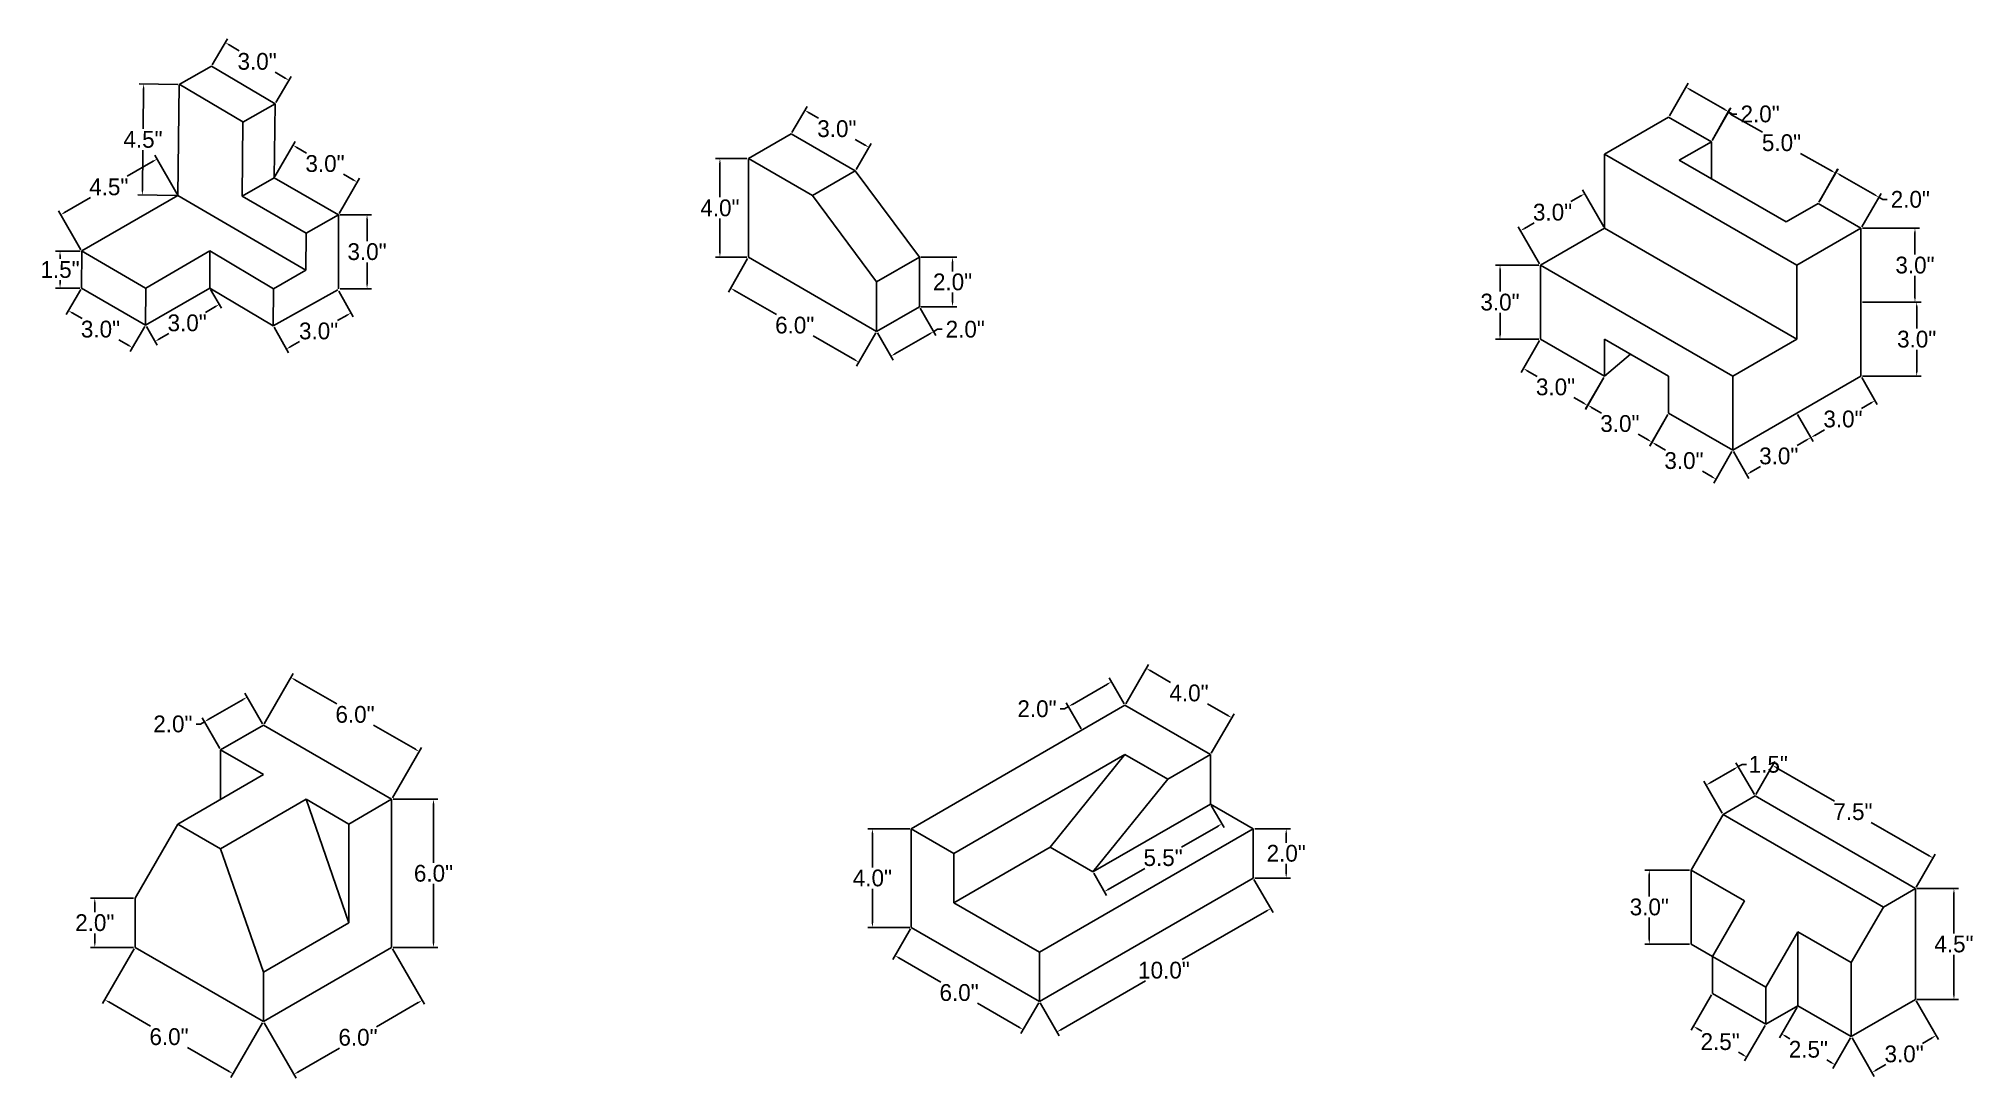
# Model space of a CAD drawing. Header units: inches. Extents: x 54.2 to 132.6, y -10.5 to 31.6.
import ezdxf

# ---------------------------------------------------------------- set-up
doc = ezdxf.new("R2010")
doc.units = ezdxf.units.IN
doc.header["$MEASUREMENT"] = 0
doc.dimstyles.get("Standard").update_dxf_attribs({"dimtxt": 0.68, "dimasz": 0.18, "dimexe": 0.18, "dimexo": 0.0625, "dimgap": 0.09, "dimtad": 0, "dimtih": 1, "dimtoh": 1, "dimdec": 1, "dimzin": 0, "dimdsep": 46, "dimlunit": 3, "dimtxsty": 'Standard', "dimcen": 0.09, "dimadec": 0, "dimazin": 0, "dimtfac": 1, "dimtdec": 1, "dimtofl": 0, "dimtmove": 0, "dimatfit": 3, "dimfxl": 1, "dimtolj": 1, "dimtzin": 0, "dimarcsym": 0})

# ---------------------------------------------------------------- blocks, each defined once
blk = doc.blocks.new('*D8')
at = {"color": 0, "lineweight": -2}
for p, q in [((55.877, 21.416), (55.287, 20.396)), ((55.533, 20.462), (55.932, 20.232)), ((58.475, 19.916), (57.886, 18.896)), ((57.82, 19.142), (57.421, 19.372))]:
    blk.add_line(p, q, dxfattribs=at)
at = {"color": 0}
for points in [[(55.548, 20.488), (55.518, 20.436), (55.377, 20.552)], [(57.835, 19.168), (57.805, 19.116), (57.976, 19.052)]]:
    blk.add_solid(points, dxfattribs=at)
at = {"layer": 'Defpoints', "color": 0}
for p in [(55.908, 21.47), (58.506, 19.97), (57.976, 19.052)]:
    blk.add_point(p, dxfattribs=at)
at = {"color": 0, "insert": (56.677, 19.802), "char_height": 0.68, "attachment_point": 5}
blk.add_mtext('\\A1;3.0"', dxfattribs=at)
blk = doc.blocks.new('*D9')
at = {"color": 0, "lineweight": -2}
for p, q in [((61.135, 21.416), (61.578, 20.649)), ((61.332, 20.715), (60.934, 20.485)), ((58.537, 19.916), (58.98, 19.149)), ((59.046, 19.395), (59.444, 19.625))]:
    blk.add_line(p, q, dxfattribs=at)
at = {"color": 0}
for points in [[(61.317, 20.741), (61.347, 20.689), (61.488, 20.805)], [(59.031, 19.421), (59.061, 19.369), (58.89, 19.305)]]:
    blk.add_solid(points, dxfattribs=at)
at = {"layer": 'Defpoints', "color": 0}
for p in [(61.104, 21.47), (61.488, 20.805), (58.506, 19.97)]:
    blk.add_point(p, dxfattribs=at)
at = {"color": 0, "insert": (60.189, 20.055), "char_height": 0.68, "attachment_point": 5}
blk.add_mtext('\\A1;3.0"', dxfattribs=at)
blk = doc.blocks.new('*D10')
at = {"color": 0, "lineweight": -2}
for p, q in [((66.33, 21.344), (66.912, 20.302)), ((63.711, 19.88), (64.294, 18.838)), ((66.668, 20.371), (66.285, 20.157)), ((64.363, 19.083), (64.746, 19.297))]:
    blk.add_line(p, q, dxfattribs=at)
at = {"color": 0}
for points in [[(66.653, 20.397), (66.682, 20.345), (66.825, 20.459)], [(64.348, 19.109), (64.378, 19.057), (64.206, 18.995)]]:
    blk.add_solid(points, dxfattribs=at)
at = {"layer": 'Defpoints', "color": 0}
for p in [(66.3, 21.398), (66.825, 20.459), (63.681, 19.935)]:
    blk.add_point(p, dxfattribs=at)
at = {"color": 0, "insert": (65.515, 19.727), "char_height": 0.68, "attachment_point": 5}
blk.add_mtext('\\A1;3.0"', dxfattribs=at)
blk = doc.blocks.new('*D11')
at = {"color": 0, "lineweight": -2}
for p, q in [((66.38, 24.44), (67.659, 24.44)), ((67.479, 24.26), (67.479, 23.37)), ((67.479, 21.62), (67.479, 22.51)), ((66.386, 21.44), (67.659, 21.44))]:
    blk.add_line(p, q, dxfattribs=at)
at = {"color": 0}
for points in [[(67.449, 24.26), (67.509, 24.26), (67.479, 24.44)], [(67.449, 21.62), (67.509, 21.62), (67.479, 21.44)]]:
    blk.add_solid(points, dxfattribs=at)
at = {"layer": 'Defpoints', "color": 0}
for p in [(66.317, 24.44), (66.324, 21.44), (67.479, 21.44)]:
    blk.add_point(p, dxfattribs=at)
at = {"color": 0, "insert": (67.479, 22.94), "char_height": 0.68, "attachment_point": 5}
blk.add_mtext('\\A1;3.0"', dxfattribs=at)
blk = doc.blocks.new('*D12')
at = {"color": 0, "lineweight": -2}
for p, q in [((63.747, 25.988), (64.565, 27.412)), ((64.631, 27.167), (65.027, 26.939)), ((66.348, 24.494), (67.166, 25.918)), ((66.92, 25.852), (66.525, 26.079))]:
    blk.add_line(p, q, dxfattribs=at)
at = {"color": 0}
for points in [[(64.646, 27.193), (64.616, 27.141), (64.475, 27.256)], [(66.935, 25.878), (66.906, 25.826), (67.077, 25.762)]]:
    blk.add_solid(points, dxfattribs=at)
at = {"layer": 'Defpoints', "color": 0}
for p in [(63.716, 25.934), (67.077, 25.762), (66.317, 24.44)]:
    blk.add_point(p, dxfattribs=at)
at = {"color": 0, "insert": (65.776, 26.509), "char_height": 0.68, "attachment_point": 5}
blk.add_mtext('\\A1;3.0"', dxfattribs=at)
blk = doc.blocks.new('*D13')
at = {"color": 0, "lineweight": -2}
for p, q in [((59.784, 25.275), (58.873, 26.849)), ((58.807, 26.603), (57.757, 25.995)), ((55.222, 24.527), (56.271, 25.135)), ((55.887, 23.019), (54.976, 24.593))]:
    blk.add_line(p, q, dxfattribs=at)
at = {"color": 0}
for points in [[(58.792, 26.629), (58.822, 26.577), (58.963, 26.693)], [(55.206, 24.553), (55.237, 24.501), (55.066, 24.437)]]:
    blk.add_solid(points, dxfattribs=at)
at = {"layer": 'Defpoints', "color": 0}
for p in [(59.815, 25.22), (55.066, 24.437), (55.918, 22.964)]:
    blk.add_point(p, dxfattribs=at)
at = {"color": 0, "insert": (57.014, 25.565), "char_height": 0.68, "attachment_point": 5}
blk.add_mtext('\\A1;4.5"', dxfattribs=at)
blk = doc.blocks.new('*D14')
at = {"color": 0, "lineweight": -2}
for p, q in [((55.856, 22.964), (54.859, 22.964)), ((55.039, 22.784), (55.039, 22.647)), ((55.845, 21.47), (54.859, 21.47)), ((55.039, 21.65), (55.039, 21.787))]:
    blk.add_line(p, q, dxfattribs=at)
at = {"color": 0}
for points in [[(55.009, 22.784), (55.069, 22.784), (55.039, 22.964)], [(55.009, 21.65), (55.069, 21.65), (55.039, 21.47)]]:
    blk.add_solid(points, dxfattribs=at)
at = {"layer": 'Defpoints', "color": 0}
for p in [(55.918, 22.964), (55.039, 21.47), (55.908, 21.47)]:
    blk.add_point(p, dxfattribs=at)
at = {"color": 0, "insert": (55.039, 22.217), "char_height": 0.68, "attachment_point": 5}
blk.add_mtext('\\A1;1.5"', dxfattribs=at)
blk = doc.blocks.new('*D15')
at = {"color": 0, "lineweight": -2}
for p, q in [((59.805, 29.721), (58.246, 29.739)), ((58.424, 29.557), (58.405, 27.917)), ((58.376, 25.417), (58.395, 27.057)), ((59.753, 25.221), (58.194, 25.239))]:
    blk.add_line(p, q, dxfattribs=at)
at = {"color": 0}
for points in [[(58.394, 29.557), (58.454, 29.557), (58.426, 29.737)], [(58.346, 25.418), (58.406, 25.417), (58.374, 25.237)]]:
    blk.add_solid(points, dxfattribs=at)
at = {"layer": 'Defpoints', "color": 0}
for p in [(58.426, 29.737), (59.868, 29.72), (59.815, 25.22)]:
    blk.add_point(p, dxfattribs=at)
at = {"color": 0, "insert": (58.4, 27.487), "char_height": 0.68, "attachment_point": 5}
blk.add_mtext('\\A1;4.5"', dxfattribs=at)
blk = doc.blocks.new('*D16')
at = {"color": 0, "lineweight": -2}
for p, q in [((61.202, 30.518), (61.825, 31.569)), ((61.888, 31.322), (62.299, 31.079)), ((64.159, 29.976), (63.749, 30.219)), ((63.782, 28.988), (64.406, 30.039))]:
    blk.add_line(p, q, dxfattribs=at)
at = {"color": 0}
for points in [[(61.904, 31.348), (61.873, 31.297), (61.734, 31.414)], [(64.175, 30.002), (64.144, 29.95), (64.314, 29.884)]]:
    blk.add_solid(points, dxfattribs=at)
at = {"layer": 'Defpoints', "color": 0}
for p in [(61.17, 30.464), (64.314, 29.884), (63.751, 28.934)]:
    blk.add_point(p, dxfattribs=at)
at = {"color": 0, "insert": (63.024, 30.649), "char_height": 0.68, "attachment_point": 5}
blk.add_mtext('\\A1;3.0"', dxfattribs=at)
blk = doc.blocks.new('*D19')
at = {"color": 0, "lineweight": -2}
for p, q in [((84.694, 27.769), (85.305, 28.826)), ((85.371, 28.581), (85.77, 28.351)), ((87.657, 27.261), (87.259, 27.491)), ((87.293, 26.269), (87.903, 27.326))]:
    blk.add_line(p, q, dxfattribs=at)
at = {"color": 0}
for points in [[(85.386, 28.607), (85.356, 28.555), (85.215, 28.671)], [(87.672, 27.287), (87.642, 27.235), (87.813, 27.171)]]:
    blk.add_solid(points, dxfattribs=at)
at = {"layer": 'Defpoints', "color": 0}
for p in [(84.663, 27.714), (87.813, 27.171), (87.261, 26.214)]:
    blk.add_point(p, dxfattribs=at)
at = {"color": 0, "insert": (86.514, 27.921), "char_height": 0.68, "attachment_point": 5}
blk.add_mtext('\\A1;3.0"', dxfattribs=at)
blk = doc.blocks.new('*D20')
at = {"color": 0, "lineweight": -2}
for p, q in [((82.869, 26.714), (81.596, 26.714)), ((81.776, 26.534), (81.776, 25.144)), ((81.776, 22.894), (81.776, 24.284)), ((82.869, 22.714), (81.596, 22.714))]:
    blk.add_line(p, q, dxfattribs=at)
at = {"color": 0}
for points in [[(81.746, 26.534), (81.806, 26.534), (81.776, 26.714)], [(81.746, 22.894), (81.806, 22.894), (81.776, 22.714)]]:
    blk.add_solid(points, dxfattribs=at)
at = {"layer": 'Defpoints', "color": 0}
for p in [(82.931, 26.714), (81.776, 22.714), (82.931, 22.714)]:
    blk.add_point(p, dxfattribs=at)
at = {"color": 0, "insert": (81.776, 24.714), "char_height": 0.68, "attachment_point": 5}
blk.add_mtext('\\A1;4.0"', dxfattribs=at)
blk = doc.blocks.new('*D21')
at = {"color": 0, "lineweight": -2}
for p, q in [((82.9, 22.66), (82.119, 21.308)), ((82.365, 21.374), (84.062, 20.394)), ((88.096, 19.66), (87.315, 18.308)), ((87.249, 18.554), (85.552, 19.534))]:
    blk.add_line(p, q, dxfattribs=at)
at = {"color": 0}
for points in [[(82.38, 21.4), (82.35, 21.348), (82.209, 21.464)], [(87.264, 18.58), (87.234, 18.528), (87.405, 18.464)]]:
    blk.add_solid(points, dxfattribs=at)
at = {"layer": 'Defpoints', "color": 0}
for p in [(82.931, 22.714), (88.127, 19.714), (87.405, 18.464)]:
    blk.add_point(p, dxfattribs=at)
at = {"color": 0, "insert": (84.807, 19.964), "char_height": 0.68, "attachment_point": 5}
blk.add_mtext('\\A1;6.0"', dxfattribs=at)
blk = doc.blocks.new('*D22')
at = {"color": 0, "lineweight": -2}
for p, q in [((89.891, 20.66), (90.53, 19.553)), ((88.159, 19.66), (88.798, 18.553)), ((88.864, 18.799), (90.284, 19.619)), ((90.44, 19.709), (90.596, 19.799)), ((90.596, 19.799), (90.776, 19.799))]:
    blk.add_line(p, q, dxfattribs=at)
at = {"color": 0}
for points in [[(90.269, 19.645), (90.299, 19.593), (90.44, 19.709)], [(88.849, 18.825), (88.879, 18.773), (88.708, 18.709)]]:
    blk.add_solid(points, dxfattribs=at)
at = {"layer": 'Defpoints', "color": 0}
for p in [(89.859, 20.714), (88.127, 19.714), (90.44, 19.709)]:
    blk.add_point(p, dxfattribs=at)
at = {"color": 0, "insert": (91.716, 19.799), "char_height": 0.68, "attachment_point": 5}
blk.add_mtext('\\A1;2.0"', dxfattribs=at)
blk = doc.blocks.new('*D23')
at = {"color": 0, "lineweight": -2}
for p, q in [((89.922, 22.714), (91.382, 22.714)), ((91.202, 22.534), (91.202, 22.144)), ((91.202, 20.894), (91.202, 21.284)), ((89.922, 20.714), (91.382, 20.714))]:
    blk.add_line(p, q, dxfattribs=at)
at = {"color": 0}
for points in [[(91.172, 22.534), (91.232, 22.534), (91.202, 22.714)], [(91.172, 20.894), (91.232, 20.894), (91.202, 20.714)]]:
    blk.add_solid(points, dxfattribs=at)
at = {"layer": 'Defpoints', "color": 0}
for p in [(89.859, 22.714), (89.859, 20.714), (91.202, 20.714)]:
    blk.add_point(p, dxfattribs=at)
at = {"color": 0, "insert": (91.202, 21.714), "char_height": 0.68, "attachment_point": 5}
blk.add_mtext('\\A1;2.0"', dxfattribs=at)
blk = doc.blocks.new('*D25')
at = {"color": 0, "lineweight": -2}
for p, q in [((58.048, -5.298), (56.766, -7.519)), ((57.012, -7.454), (58.709, -8.434)), ((63.245, -8.298), (61.962, -10.519)), ((61.896, -10.274), (60.199, -9.294))]:
    blk.add_line(p, q, dxfattribs=at)
at = {"color": 0}
for points in [[(57.027, -7.428), (56.997, -7.479), (56.856, -7.364)], [(61.911, -10.248), (61.881, -10.299), (62.052, -10.364)]]:
    blk.add_solid(points, dxfattribs=at)
at = {"layer": 'Defpoints', "color": 0}
for p in [(58.08, -5.244), (63.276, -8.244), (62.052, -10.364)]:
    blk.add_point(p, dxfattribs=at)
at = {"color": 0, "insert": (59.454, -8.864), "char_height": 0.68, "attachment_point": 5}
blk.add_mtext('\\A1;6.0"', dxfattribs=at)
blk = doc.blocks.new('*D26')
at = {"color": 0, "lineweight": -2}
for p, q in [((68.503, -5.298), (69.8, -7.545)), ((69.554, -7.479), (67.857, -8.459)), ((63.307, -8.298), (64.604, -10.545)), ((64.67, -10.299), (66.367, -9.319))]:
    blk.add_line(p, q, dxfattribs=at)
at = {"color": 0}
for points in [[(69.539, -7.453), (69.569, -7.505), (69.71, -7.389)], [(64.655, -10.273), (64.685, -10.325), (64.514, -10.389)]]:
    blk.add_solid(points, dxfattribs=at)
at = {"layer": 'Defpoints', "color": 0}
for p in [(68.472, -5.244), (63.276, -8.244), (64.514, -10.389)]:
    blk.add_point(p, dxfattribs=at)
at = {"color": 0, "insert": (67.112, -8.889), "char_height": 0.68, "attachment_point": 5}
blk.add_mtext('\\A1;6.0"', dxfattribs=at)
blk = doc.blocks.new('*D27')
at = {"color": 0, "lineweight": -2}
for p, q in [((58.017, -3.244), (56.267, -3.244)), ((56.447, -3.424), (56.447, -3.814)), ((56.447, -5.064), (56.447, -4.674)), ((58.017, -5.244), (56.267, -5.244))]:
    blk.add_line(p, q, dxfattribs=at)
at = {"color": 0}
for points in [[(56.417, -3.424), (56.477, -3.424), (56.447, -3.244)], [(56.417, -5.064), (56.477, -5.064), (56.447, -5.244)]]:
    blk.add_solid(points, dxfattribs=at)
at = {"layer": 'Defpoints', "color": 0}
for p in [(58.08, -3.244), (56.447, -5.244), (58.08, -5.244)]:
    blk.add_point(p, dxfattribs=at)
at = {"color": 0, "insert": (56.447, -4.244), "char_height": 0.68, "attachment_point": 5}
blk.add_mtext('\\A1;2.0"', dxfattribs=at)
blk = doc.blocks.new('*D28')
at = {"color": 0, "lineweight": -2}
for p, q in [((68.535, 0.756), (70.35, 0.756)), ((70.17, 0.576), (70.17, -1.814)), ((70.17, -5.064), (70.17, -2.674)), ((68.535, -5.244), (70.35, -5.244))]:
    blk.add_line(p, q, dxfattribs=at)
at = {"color": 0}
for points in [[(70.14, 0.576), (70.2, 0.576), (70.17, 0.756)], [(70.14, -5.064), (70.2, -5.064), (70.17, -5.244)]]:
    blk.add_solid(points, dxfattribs=at)
at = {"layer": 'Defpoints', "color": 0}
for p in [(68.472, 0.756), (68.472, -5.244), (70.17, -5.244)]:
    blk.add_point(p, dxfattribs=at)
at = {"color": 0, "insert": (70.17, -2.244), "char_height": 0.68, "attachment_point": 5}
blk.add_mtext('\\A1;6.0"', dxfattribs=at)
blk = doc.blocks.new('*D29')
at = {"color": 0, "lineweight": -2}
for p, q in [((63.307, 3.81), (64.484, 5.849)), ((64.55, 5.603), (66.248, 4.623)), ((69.435, 2.783), (67.737, 3.763)), ((68.503, 0.81), (69.68, 2.849))]:
    blk.add_line(p, q, dxfattribs=at)
at = {"color": 0}
for points in [[(64.565, 5.629), (64.535, 5.577), (64.394, 5.693)], [(69.45, 2.809), (69.42, 2.757), (69.59, 2.693)]]:
    blk.add_solid(points, dxfattribs=at)
at = {"layer": 'Defpoints', "color": 0}
for p in [(63.276, 3.756), (69.59, 2.693), (68.472, 0.756)]:
    blk.add_point(p, dxfattribs=at)
at = {"color": 0, "insert": (66.992, 4.193), "char_height": 0.68, "attachment_point": 5}
blk.add_mtext('\\A1;6.0"', dxfattribs=at)
blk = doc.blocks.new('*D30')
at = {"color": 0, "lineweight": -2}
for p, q in [((62.462, 4.806), (61.042, 3.986)), ((63.245, 3.81), (62.528, 5.052)), ((61.513, 2.81), (60.796, 4.052)), ((60.73, 3.806), (60.55, 3.806)), ((60.886, 3.896), (60.73, 3.806))]:
    blk.add_line(p, q, dxfattribs=at)
at = {"color": 0}
for points in [[(62.447, 4.832), (62.477, 4.78), (62.618, 4.896)], [(61.027, 4.012), (61.057, 3.96), (60.886, 3.896)]]:
    blk.add_solid(points, dxfattribs=at)
at = {"layer": 'Defpoints', "color": 0}
for p in [(60.886, 3.896), (63.276, 3.756), (61.544, 2.756)]:
    blk.add_point(p, dxfattribs=at)
at = {"color": 0, "insert": (59.61, 3.806), "char_height": 0.68, "attachment_point": 5}
blk.add_mtext('\\A1;2.0"', dxfattribs=at)
blk = doc.blocks.new('*D32')
at = {"color": 0, "lineweight": -2}
for p, q in [((89.466, -0.434), (87.775, -0.434)), ((87.955, -0.614), (87.955, -2.004)), ((87.955, -4.254), (87.955, -2.864)), ((89.466, -4.434), (87.775, -4.434))]:
    blk.add_line(p, q, dxfattribs=at)
at = {"color": 0}
for points in [[(87.925, -0.614), (87.985, -0.614), (87.955, -0.434)], [(87.925, -4.254), (87.985, -4.254), (87.955, -4.434)]]:
    blk.add_solid(points, dxfattribs=at)
at = {"layer": 'Defpoints', "color": 0}
for p in [(89.528, -0.434), (87.955, -4.434), (89.528, -4.434)]:
    blk.add_point(p, dxfattribs=at)
at = {"color": 0, "insert": (87.955, -2.434), "char_height": 0.68, "attachment_point": 5}
blk.add_mtext('\\A1;4.0"', dxfattribs=at)
blk = doc.blocks.new('*D33')
at = {"color": 0, "lineweight": -2}
for p, q in [((89.497, -4.488), (88.779, -5.732)), ((89.025, -5.666), (90.722, -6.646)), ((93.909, -8.486), (92.212, -7.506)), ((94.693, -7.488), (93.975, -8.732))]:
    blk.add_line(p, q, dxfattribs=at)
at = {"color": 0}
for points in [[(89.04, -5.64), (89.01, -5.692), (88.869, -5.576)], [(93.924, -8.46), (93.894, -8.512), (94.065, -8.576)]]:
    blk.add_solid(points, dxfattribs=at)
at = {"layer": 'Defpoints', "color": 0}
for p in [(89.528, -4.434), (94.724, -7.434), (94.065, -8.576)]:
    blk.add_point(p, dxfattribs=at)
at = {"color": 0, "insert": (91.467, -7.076), "char_height": 0.68, "attachment_point": 5}
blk.add_mtext('\\A1;6.0"', dxfattribs=at)
blk = doc.blocks.new('*D34')
at = {"color": 0, "lineweight": -2}
for p, q in [((103.416, -2.488), (104.187, -3.824)), ((103.942, -3.758), (100.512, -5.738)), ((95.593, -8.578), (99.023, -6.598)), ((94.756, -7.488), (95.527, -8.824))]:
    blk.add_line(p, q, dxfattribs=at)
at = {"color": 0}
for points in [[(103.927, -3.732), (103.957, -3.784), (104.097, -3.668)], [(95.578, -8.552), (95.608, -8.604), (95.437, -8.668)]]:
    blk.add_solid(points, dxfattribs=at)
at = {"layer": 'Defpoints', "color": 0}
for p in [(103.385, -2.434), (104.097, -3.668), (94.724, -7.434)]:
    blk.add_point(p, dxfattribs=at)
at = {"color": 0, "insert": (99.767, -6.168), "char_height": 0.68, "attachment_point": 5}
blk.add_mtext('\\A1;10.0"', dxfattribs=at)
blk = doc.blocks.new('*D35')
at = {"color": 0, "lineweight": -2}
for p, q in [((103.447, -0.434), (104.901, -0.434)), ((104.721, -0.614), (104.721, -1.004)), ((104.721, -2.254), (104.721, -1.864)), ((103.447, -2.434), (104.901, -2.434))]:
    blk.add_line(p, q, dxfattribs=at)
at = {"color": 0}
for points in [[(104.691, -0.614), (104.751, -0.614), (104.721, -0.434)], [(104.691, -2.254), (104.751, -2.254), (104.721, -2.434)]]:
    blk.add_solid(points, dxfattribs=at)
at = {"layer": 'Defpoints', "color": 0}
for p in [(103.385, -0.434), (103.385, -2.434), (104.721, -2.434)]:
    blk.add_point(p, dxfattribs=at)
at = {"color": 0, "insert": (104.721, -1.434), "char_height": 0.68, "attachment_point": 5}
blk.add_mtext('\\A1;2.0"', dxfattribs=at)
blk = doc.blocks.new('*D37')
at = {"color": 0, "lineweight": -2}
for p, q in [((101.684, 0.512), (102.205, -0.391)), ((101.959, -0.325), (100.478, -1.18)), ((96.921, -2.238), (97.442, -3.141)), ((97.508, -2.895), (98.989, -2.04))]:
    blk.add_line(p, q, dxfattribs=at)
at = {"color": 0}
for points in [[(101.944, -0.299), (101.974, -0.351), (102.115, -0.235)], [(97.493, -2.869), (97.523, -2.921), (97.352, -2.985)]]:
    blk.add_solid(points, dxfattribs=at)
at = {"layer": 'Defpoints', "color": 0}
for p in [(101.653, 0.566), (96.889, -2.184), (97.352, -2.985)]:
    blk.add_point(p, dxfattribs=at)
at = {"color": 0, "insert": (99.733, -1.61), "char_height": 0.68, "attachment_point": 5}
blk.add_mtext('\\A1;5.5"', dxfattribs=at)
blk = doc.blocks.new('*D38')
at = {"color": 0, "lineweight": -2}
for p, q in [((98.157, 4.62), (97.55, 5.673)), ((97.484, 5.427), (96.056, 4.602)), ((95.744, 4.422), (95.564, 4.422)), ((95.9, 4.512), (95.744, 4.422)), ((96.418, 3.616), (95.81, 4.668))]:
    blk.add_line(p, q, dxfattribs=at)
at = {"color": 0}
for points in [[(97.469, 5.453), (97.499, 5.401), (97.64, 5.517)], [(96.041, 4.628), (96.071, 4.576), (95.9, 4.512)]]:
    blk.add_solid(points, dxfattribs=at)
at = {"layer": 'Defpoints', "color": 0}
for p in [(95.9, 4.512), (98.189, 4.566), (96.449, 3.562)]:
    blk.add_point(p, dxfattribs=at)
at = {"color": 0, "insert": (94.624, 4.422), "char_height": 0.68, "attachment_point": 5}
blk.add_mtext('\\A1;2.0"', dxfattribs=at)
blk = doc.blocks.new('*D39')
at = {"color": 0, "lineweight": -2}
for p, q in [((98.22, 4.62), (99.142, 6.217)), ((99.208, 5.971), (100.039, 5.491)), ((102.36, 4.151), (101.529, 4.631)), ((101.684, 2.62), (102.606, 4.217))]:
    blk.add_line(p, q, dxfattribs=at)
at = {"color": 0}
for points in [[(99.223, 5.997), (99.193, 5.945), (99.052, 6.061)], [(102.375, 4.177), (102.345, 4.125), (102.516, 4.061)]]:
    blk.add_solid(points, dxfattribs=at)
at = {"layer": 'Defpoints', "color": 0}
for p in [(98.189, 4.566), (102.516, 4.061), (101.653, 2.566)]:
    blk.add_point(p, dxfattribs=at)
at = {"color": 0, "insert": (100.784, 5.061), "char_height": 0.68, "attachment_point": 5}
blk.add_mtext('\\A1;4.0"', dxfattribs=at)
blk = doc.blocks.new('*D41')
at = {"color": 0, "lineweight": -2}
for p, q in [((125.443, 16.342), (126.068, 15.258)), ((125.823, 15.324), (125.424, 15.094)), ((122.844, 14.842), (123.47, 13.758)), ((123.536, 14.004), (123.935, 14.234))]:
    blk.add_line(p, q, dxfattribs=at)
at = {"color": 0}
for points in [[(125.808, 15.35), (125.838, 15.298), (125.978, 15.414)], [(123.521, 14.03), (123.551, 13.978), (123.38, 13.914)]]:
    blk.add_solid(points, dxfattribs=at)
at = {"layer": 'Defpoints', "color": 0}
for p in [(125.411, 16.396), (125.978, 15.414), (122.813, 14.896)]:
    blk.add_point(p, dxfattribs=at)
at = {"color": 0, "insert": (124.679, 14.664), "char_height": 0.68, "attachment_point": 5}
blk.add_mtext('\\A1;3.0"', dxfattribs=at)
blk = doc.blocks.new('*D42')
at = {"color": 0, "lineweight": -2}
for p, q in [((128.041, 17.842), (128.669, 16.754)), ((128.423, 16.82), (128.025, 16.59)), ((125.443, 16.342), (126.071, 15.254)), ((126.137, 15.5), (126.535, 15.73))]:
    blk.add_line(p, q, dxfattribs=at)
at = {"color": 0}
for points in [[(128.408, 16.846), (128.438, 16.794), (128.579, 16.91)], [(126.122, 15.526), (126.152, 15.474), (125.981, 15.41)]]:
    blk.add_solid(points, dxfattribs=at)
at = {"layer": 'Defpoints', "color": 0}
for p in [(128.009, 17.896), (125.411, 16.396), (125.981, 15.41)]:
    blk.add_point(p, dxfattribs=at)
at = {"color": 0, "insert": (127.28, 16.16), "char_height": 0.68, "attachment_point": 5}
blk.add_mtext('\\A1;3.0"', dxfattribs=at)
blk = doc.blocks.new('*D43')
at = {"color": 0, "lineweight": -2}
for p, q in [((120.246, 28.45), (121.005, 29.764)), ((121.071, 29.518), (122.491, 28.698)), ((121.978, 27.45), (122.737, 28.764)), ((122.647, 28.608), (122.803, 28.518)), ((122.803, 28.518), (122.983, 28.518))]:
    blk.add_line(p, q, dxfattribs=at)
at = {"color": 0}
for points in [[(121.086, 29.544), (121.056, 29.492), (120.915, 29.608)], [(122.506, 28.724), (122.476, 28.672), (122.647, 28.608)]]:
    blk.add_solid(points, dxfattribs=at)
at = {"layer": 'Defpoints', "color": 0}
for p in [(120.215, 28.396), (122.647, 28.608), (121.947, 27.396)]:
    blk.add_point(p, dxfattribs=at)
at = {"color": 0, "insert": (123.923, 28.518), "char_height": 0.68, "attachment_point": 5}
blk.add_mtext('\\A1;2.0"', dxfattribs=at)
blk = doc.blocks.new('*D44')
at = {"color": 0, "lineweight": -2}
for p, q in [((126.309, 24.95), (127.091, 26.305)), ((127.157, 26.059), (128.577, 25.239)), ((128.041, 23.95), (128.823, 25.305)), ((128.733, 25.149), (128.889, 25.059)), ((128.889, 25.059), (129.069, 25.059))]:
    blk.add_line(p, q, dxfattribs=at)
at = {"color": 0}
for points in [[(127.172, 26.085), (127.142, 26.033), (127.001, 26.149)], [(128.592, 25.265), (128.562, 25.213), (128.733, 25.149)]]:
    blk.add_solid(points, dxfattribs=at)
at = {"layer": 'Defpoints', "color": 0}
for p in [(128.733, 25.149), (126.277, 24.896), (128.009, 23.896)]:
    blk.add_point(p, dxfattribs=at)
at = {"color": 0, "insert": (130.009, 25.059), "char_height": 0.68, "attachment_point": 5}
blk.add_mtext('\\A1;2.0"', dxfattribs=at)
blk = doc.blocks.new('*D45')
at = {"color": 0, "lineweight": -2}
for p, q in [((121.978, 27.45), (122.697, 28.733)), ((122.766, 28.488), (124.023, 27.783)), ((126.813, 26.218), (125.556, 26.923)), ((126.339, 25.005), (127.058, 26.287))]:
    blk.add_line(p, q, dxfattribs=at)
at = {"color": 0}
for points in [[(122.78, 28.514), (122.751, 28.461), (122.609, 28.576)], [(126.828, 26.244), (126.798, 26.192), (126.97, 26.13)]]:
    blk.add_solid(points, dxfattribs=at)
at = {"layer": 'Defpoints', "color": 0}
for p in [(121.947, 27.396), (126.97, 26.13), (126.309, 24.95)]:
    blk.add_point(p, dxfattribs=at)
at = {"color": 0, "insert": (124.789, 27.353), "char_height": 0.68, "attachment_point": 5}
blk.add_mtext('\\A1;5.0"', dxfattribs=at)
blk = doc.blocks.new('*D46')
at = {"color": 0, "lineweight": -2}
for p, q in [((128.072, 23.896), (130.378, 23.896)), ((130.198, 23.716), (130.198, 22.826)), ((130.198, 21.076), (130.198, 21.966)), ((128.072, 20.896), (130.378, 20.896))]:
    blk.add_line(p, q, dxfattribs=at)
at = {"color": 0}
for points in [[(130.168, 23.716), (130.228, 23.716), (130.198, 23.896)], [(130.168, 21.076), (130.228, 21.076), (130.198, 20.896)]]:
    blk.add_solid(points, dxfattribs=at)
at = {"layer": 'Defpoints', "color": 0}
for p in [(128.009, 23.896), (128.009, 20.896), (130.198, 20.896)]:
    blk.add_point(p, dxfattribs=at)
at = {"color": 0, "insert": (130.198, 22.396), "char_height": 0.68, "attachment_point": 5}
blk.add_mtext('\\A1;3.0"', dxfattribs=at)
blk = doc.blocks.new('*D47')
at = {"color": 0, "lineweight": -2}
for p, q in [((128.072, 20.896), (130.448, 20.896)), ((130.268, 20.716), (130.268, 19.826)), ((130.268, 18.076), (130.268, 18.966)), ((128.072, 17.896), (130.448, 17.896))]:
    blk.add_line(p, q, dxfattribs=at)
at = {"color": 0}
for points in [[(130.238, 20.716), (130.298, 20.716), (130.268, 20.896)], [(130.238, 18.076), (130.298, 18.076), (130.268, 17.896)]]:
    blk.add_solid(points, dxfattribs=at)
at = {"layer": 'Defpoints', "color": 0}
for p in [(128.009, 20.896), (128.009, 17.896), (130.268, 17.896)]:
    blk.add_point(p, dxfattribs=at)
at = {"color": 0, "insert": (130.268, 19.396), "char_height": 0.68, "attachment_point": 5}
blk.add_mtext('\\A1;3.0"', dxfattribs=at)
blk = doc.blocks.new('*D48')
at = {"color": 0, "lineweight": -2}
for p, q in [((116.656, 25.2), (116.258, 24.97)), ((117.586, 23.95), (116.722, 25.446)), ((114.988, 22.45), (114.124, 23.946)), ((114.37, 23.88), (114.768, 24.11))]:
    blk.add_line(p, q, dxfattribs=at)
at = {"color": 0}
for points in [[(116.641, 25.226), (116.671, 25.174), (116.812, 25.29)], [(114.355, 23.906), (114.385, 23.854), (114.214, 23.79)]]:
    blk.add_solid(points, dxfattribs=at)
at = {"layer": 'Defpoints', "color": 0}
for p in [(114.214, 23.79), (117.617, 23.896), (115.019, 22.396)]:
    blk.add_point(p, dxfattribs=at)
at = {"color": 0, "insert": (115.513, 24.54), "char_height": 0.68, "attachment_point": 5}
blk.add_mtext('\\A1;3.0"', dxfattribs=at)
blk = doc.blocks.new('*D49')
at = {"color": 0, "lineweight": -2}
for p, q in [((114.957, 22.396), (113.204, 22.396)), ((113.384, 22.216), (113.384, 21.326)), ((113.384, 19.576), (113.384, 20.466)), ((114.957, 19.396), (113.204, 19.396))]:
    blk.add_line(p, q, dxfattribs=at)
at = {"color": 0}
for points in [[(113.354, 22.216), (113.414, 22.216), (113.384, 22.396)], [(113.354, 19.576), (113.414, 19.576), (113.384, 19.396)]]:
    blk.add_solid(points, dxfattribs=at)
at = {"layer": 'Defpoints', "color": 0}
for p in [(115.019, 22.396), (113.384, 19.396), (115.019, 19.396)]:
    blk.add_point(p, dxfattribs=at)
at = {"color": 0, "insert": (113.384, 20.896), "char_height": 0.68, "attachment_point": 5}
blk.add_mtext('\\A1;3.0"', dxfattribs=at)
blk = doc.blocks.new('*D50')
at = {"color": 0, "lineweight": -2}
for p, q in [((114.988, 19.342), (114.244, 18.054)), ((114.49, 18.12), (114.888, 17.89)), ((117.586, 17.842), (116.842, 16.554)), ((116.776, 16.8), (116.378, 17.03))]:
    blk.add_line(p, q, dxfattribs=at)
at = {"color": 0}
for points in [[(114.505, 18.146), (114.475, 18.094), (114.334, 18.21)], [(116.791, 16.826), (116.761, 16.774), (116.932, 16.71)]]:
    blk.add_solid(points, dxfattribs=at)
at = {"layer": 'Defpoints', "color": 0}
for p in [(115.019, 19.396), (117.617, 17.896), (116.932, 16.71)]:
    blk.add_point(p, dxfattribs=at)
at = {"color": 0, "insert": (115.633, 17.46), "char_height": 0.68, "attachment_point": 5}
blk.add_mtext('\\A1;3.0"', dxfattribs=at)
blk = doc.blocks.new('*D51')
at = {"color": 0, "lineweight": -2}
for p, q in [((117.586, 17.842), (116.852, 16.57)), ((117.098, 16.636), (117.496, 16.406)), ((120.184, 16.342), (119.45, 15.07)), ((119.384, 15.316), (118.986, 15.546))]:
    blk.add_line(p, q, dxfattribs=at)
at = {"color": 0}
for points in [[(117.113, 16.662), (117.083, 16.61), (116.942, 16.726)], [(119.399, 15.342), (119.369, 15.29), (119.54, 15.226)]]:
    blk.add_solid(points, dxfattribs=at)
at = {"layer": 'Defpoints', "color": 0}
for p in [(117.617, 17.896), (120.215, 16.396), (119.54, 15.226)]:
    blk.add_point(p, dxfattribs=at)
at = {"color": 0, "insert": (118.241, 15.976), "char_height": 0.68, "attachment_point": 5}
blk.add_mtext('\\A1;3.0"', dxfattribs=at)
blk = doc.blocks.new('*D52')
at = {"color": 0, "lineweight": -2}
for p, q in [((120.184, 16.342), (119.449, 15.069)), ((119.695, 15.135), (120.093, 14.905)), ((122.782, 14.842), (122.047, 13.569)), ((121.981, 13.815), (121.583, 14.045))]:
    blk.add_line(p, q, dxfattribs=at)
at = {"color": 0}
for points in [[(119.71, 15.161), (119.68, 15.109), (119.539, 15.225)], [(121.996, 13.841), (121.966, 13.789), (122.137, 13.725)]]:
    blk.add_solid(points, dxfattribs=at)
at = {"layer": 'Defpoints', "color": 0}
for p in [(120.215, 16.396), (122.813, 14.896), (122.137, 13.725)]:
    blk.add_point(p, dxfattribs=at)
at = {"color": 0, "insert": (120.838, 14.475), "char_height": 0.68, "attachment_point": 5}
blk.add_mtext('\\A1;3.0"', dxfattribs=at)
blk = doc.blocks.new('*D54')
at = {"color": 0, "lineweight": -2}
for p, q in [((121.061, -2.108), (119.253, -2.108)), ((119.433, -2.288), (119.433, -3.178)), ((119.433, -4.928), (119.433, -4.038)), ((121.061, -5.108), (119.253, -5.108))]:
    blk.add_line(p, q, dxfattribs=at)
at = {"color": 0}
for points in [[(119.403, -2.288), (119.463, -2.288), (119.433, -2.108)], [(119.403, -4.928), (119.463, -4.928), (119.433, -5.108)]]:
    blk.add_solid(points, dxfattribs=at)
at = {"layer": 'Defpoints', "color": 0}
for p in [(121.124, -2.108), (119.433, -5.108), (121.124, -5.108)]:
    blk.add_point(p, dxfattribs=at)
at = {"color": 0, "insert": (119.433, -3.608), "char_height": 0.68, "attachment_point": 5}
blk.add_mtext('\\A1;3.0"', dxfattribs=at)
blk = doc.blocks.new('*D55')
at = {"color": 0, "lineweight": -2}
for p, q in [((121.959, -7.162), (121.131, -8.595)), ((121.377, -8.529), (121.559, -8.634)), ((124.124, -8.412), (123.296, -9.845)), ((123.23, -9.599), (123.049, -9.494))]:
    blk.add_line(p, q, dxfattribs=at)
at = {"color": 0}
for points in [[(121.392, -8.503), (121.362, -8.555), (121.221, -8.439)], [(123.245, -9.573), (123.215, -9.625), (123.386, -9.689)]]:
    blk.add_solid(points, dxfattribs=at)
at = {"layer": 'Defpoints', "color": 0}
for p in [(121.99, -7.108), (124.155, -8.358), (123.386, -9.689)]:
    blk.add_point(p, dxfattribs=at)
at = {"color": 0, "insert": (122.304, -9.064), "char_height": 0.68, "attachment_point": 5}
blk.add_mtext('\\A1;2.5"', dxfattribs=at)
blk = doc.blocks.new('*D56')
at = {"color": 0, "lineweight": -2}
for p, q in [((125.423, -7.662), (124.705, -8.905)), ((124.951, -8.839), (125.133, -8.944)), ((127.588, -8.912), (126.871, -10.155)), ((126.805, -9.909), (126.623, -9.804))]:
    blk.add_line(p, q, dxfattribs=at)
at = {"color": 0}
for points in [[(124.966, -8.813), (124.936, -8.865), (124.795, -8.749)], [(126.82, -9.883), (126.79, -9.935), (126.961, -9.999)]]:
    blk.add_solid(points, dxfattribs=at)
at = {"layer": 'Defpoints', "color": 0}
for p in [(125.454, -7.608), (127.619, -8.858), (126.961, -9.999)]:
    blk.add_point(p, dxfattribs=at)
at = {"color": 0, "insert": (125.878, -9.374), "char_height": 0.68, "attachment_point": 5}
blk.add_mtext('\\A1;2.5"', dxfattribs=at)
blk = doc.blocks.new('*D57')
at = {"color": 0, "lineweight": -2}
for p, q in [((130.248, -7.412), (131.147, -8.968)), ((127.65, -8.912), (128.549, -10.468)), ((130.901, -8.902), (130.503, -9.132)), ((128.615, -10.222), (129.013, -9.992))]:
    blk.add_line(p, q, dxfattribs=at)
at = {"color": 0}
for points in [[(130.886, -8.876), (130.916, -8.928), (131.057, -8.812)], [(128.6, -10.196), (128.63, -10.248), (128.459, -10.312)]]:
    blk.add_solid(points, dxfattribs=at)
at = {"layer": 'Defpoints', "color": 0}
for p in [(130.217, -7.358), (127.619, -8.858), (131.057, -8.812)]:
    blk.add_point(p, dxfattribs=at)
at = {"color": 0, "insert": (129.758, -9.562), "char_height": 0.68, "attachment_point": 5}
blk.add_mtext('\\A1;3.0"', dxfattribs=at)
blk = doc.blocks.new('*D58')
at = {"color": 0, "lineweight": -2}
for p, q in [((130.28, -2.858), (131.957, -2.858)), ((131.777, -3.038), (131.777, -4.678)), ((131.777, -7.178), (131.777, -5.538)), ((130.28, -7.358), (131.957, -7.358))]:
    blk.add_line(p, q, dxfattribs=at)
at = {"color": 0}
for points in [[(131.747, -3.038), (131.807, -3.038), (131.777, -2.858)], [(131.747, -7.178), (131.807, -7.178), (131.777, -7.358)]]:
    blk.add_solid(points, dxfattribs=at)
at = {"layer": 'Defpoints', "color": 0}
for p in [(130.217, -2.858), (130.217, -7.358), (131.777, -7.358)]:
    blk.add_point(p, dxfattribs=at)
at = {"color": 0, "insert": (131.777, -5.108), "char_height": 0.68, "attachment_point": 5}
blk.add_mtext('\\A1;4.5"', dxfattribs=at)
blk = doc.blocks.new('*D59')
at = {"color": 0, "lineweight": -2}
for p, q in [((123.753, 0.946), (124.525, 2.283)), ((124.591, 2.038), (126.938, 0.683)), ((130.775, -1.532), (128.428, -0.177)), ((130.248, -2.804), (131.021, -1.467))]:
    blk.add_line(p, q, dxfattribs=at)
at = {"color": 0}
for points in [[(124.606, 2.064), (124.576, 2.012), (124.435, 2.128)], [(130.79, -1.506), (130.76, -1.558), (130.931, -1.622)]]:
    blk.add_solid(points, dxfattribs=at)
at = {"layer": 'Defpoints', "color": 0}
for p in [(123.722, 0.892), (130.931, -1.622), (130.217, -2.858)]:
    blk.add_point(p, dxfattribs=at)
at = {"color": 0, "insert": (127.683, 0.253), "char_height": 0.68, "attachment_point": 5}
blk.add_mtext('\\A1;7.5"', dxfattribs=at)
blk = doc.blocks.new('*D60')
at = {"color": 0, "lineweight": -2}
for p, q in [((121.893, 1.421), (122.88, 1.991)), ((123.691, 0.946), (122.946, 2.237)), ((123.036, 2.081), (123.192, 2.171)), ((123.192, 2.171), (123.372, 2.171)), ((122.392, 0.196), (121.647, 1.487))]:
    blk.add_line(p, q, dxfattribs=at)
at = {"color": 0}
for points in [[(122.865, 2.017), (122.895, 1.965), (123.036, 2.081)], [(121.878, 1.447), (121.908, 1.395), (121.737, 1.331)]]:
    blk.add_solid(points, dxfattribs=at)
at = {"layer": 'Defpoints', "color": 0}
for p in [(123.036, 2.081), (123.722, 0.892), (122.423, 0.142)]:
    blk.add_point(p, dxfattribs=at)
at = {"color": 0, "insert": (124.255, 2.171), "char_height": 0.68, "attachment_point": 5}
blk.add_mtext('\\A1;1.5"', dxfattribs=at)

msp = doc.modelspace()

# ---------------------------------------------------------------- linework, layer by layer
for p, q in [((61.17, 30.464), (59.868, 29.72)), ((63.751, 28.934), (61.17, 30.464)), ((59.868, 29.72), (59.815, 25.22)), ((62.443, 28.199), (59.862, 29.729)), ((63.751, 28.934), (62.448, 28.19)), ((63.751, 28.934), (63.716, 25.934)), ((117.617, 26.896), (120.215, 28.396)), ((120.215, 28.396), (121.947, 27.396)), ((62.448, 28.19), (62.413, 25.19)), ((82.931, 26.714), (84.663, 27.714)), ((84.663, 27.714), (87.261, 26.214)), ((82.931, 22.714), (82.931, 26.714)), ((82.931, 26.714), (85.529, 25.214)), ((125.411, 22.396), (117.617, 26.896)), ((117.617, 26.896), (117.617, 23.896)), ((121.947, 27.396), (120.648, 26.646)), ((121.947, 27.396), (121.947, 25.896)), ((63.716, 25.934), (62.413, 25.19)), ((66.317, 24.44), (63.716, 25.934)), ((85.529, 25.214), (87.261, 26.214)), ((87.261, 26.214), (89.859, 22.714)), ((120.648, 26.646), (124.978, 24.146)), ((55.918, 22.97), (59.815, 25.22)), ((59.815, 25.22), (64.997, 22.188)), ((59.815, 25.22), (64.997, 22.188)), ((62.413, 25.19), (65.015, 23.696)), ((85.529, 25.214), (88.127, 21.714)), ((66.317, 24.44), (65.015, 23.696)), ((66.317, 24.44), (66.324, 21.44)), ((124.978, 24.146), (126.277, 24.896)), ((126.277, 24.896), (128.009, 23.896)), ((65.015, 23.696), (64.997, 22.188)), ((117.617, 23.896), (115.019, 22.396)), ((117.617, 23.896), (125.411, 19.396)), ((128.009, 23.896), (125.411, 22.396)), ((128.009, 20.896), (128.009, 23.896)), ((55.908, 21.47), (55.918, 22.97)), ((58.506, 21.47), (55.908, 22.97)), ((58.516, 21.47), (61.114, 22.97)), ((61.104, 21.47), (61.114, 22.97)), ((61.114, 22.97), (63.691, 21.434)), ((63.691, 21.434), (64.997, 22.188)), ((88.127, 19.714), (82.931, 22.714)), ((88.127, 21.714), (89.859, 22.714)), ((89.859, 20.714), (89.859, 22.714)), ((115.019, 19.396), (115.019, 22.396)), ((115.019, 22.396), (122.813, 17.896)), ((125.411, 22.396), (125.411, 19.396)), ((58.506, 19.97), (55.908, 21.47)), ((58.506, 19.97), (61.104, 21.47)), ((58.506, 19.97), (58.516, 21.47)), ((63.681, 19.935), (61.104, 21.47)), ((63.681, 19.935), (63.691, 21.434)), ((63.681, 19.935), (66.3, 21.398)), ((88.127, 19.714), (88.127, 21.714)), ((88.127, 19.714), (89.859, 20.714)), ((128.009, 17.896), (128.009, 20.896)), ((117.617, 17.896), (115.019, 19.396)), ((120.215, 17.896), (117.617, 19.396)), ((117.617, 19.396), (117.617, 17.896)), ((125.411, 19.396), (122.813, 17.896)), ((117.617, 17.896), (118.669, 18.789)), ((120.215, 16.396), (120.215, 17.896)), ((122.813, 14.896), (122.813, 17.896)), ((125.411, 16.396), (128.009, 17.896)), ((122.813, 14.896), (120.215, 16.396)), ((122.813, 14.896), (125.411, 16.396)), ((98.189, 4.566), (89.528, -0.434)), ((101.653, 2.566), (98.189, 4.566)), ((63.276, 3.756), (61.544, 2.756)), ((68.472, 0.756), (63.276, 3.756)), ((63.276, 1.756), (61.544, 2.756)), ((61.544, 2.756), (61.544, 0.756)), ((91.26, -1.434), (98.189, 2.566)), ((95.157, -1.184), (98.189, 2.566)), ((98.189, 2.566), (99.921, 1.566)), ((99.921, 1.566), (101.653, 2.566)), ((101.653, 0.566), (101.653, 2.566)), ((59.812, -0.244), (63.276, 1.756)), ((96.889, -2.184), (99.921, 1.566)), ((123.722, 0.892), (122.423, 0.142)), ((130.217, -2.858), (123.722, 0.892)), ((65.008, 0.756), (61.544, -1.244)), ((66.74, -0.244), (65.008, 0.756)), ((65.008, 0.756), (66.74, -4.244)), ((66.74, -0.244), (68.472, 0.756)), ((68.472, -5.244), (68.472, 0.756)), ((101.653, 0.566), (96.889, -2.184)), ((103.385, -0.434), (101.653, 0.566)), ((122.423, 0.142), (121.124, -2.108)), ((122.423, 0.142), (128.918, -3.608)), ((59.812, -0.244), (58.08, -3.244)), ((61.544, -1.244), (59.812, -0.244)), ((66.74, -4.244), (66.74, -0.244)), ((89.528, -4.434), (89.528, -0.434)), ((89.528, -0.434), (91.26, -1.434)), ((94.724, -5.434), (103.385, -0.434)), ((103.385, -0.434), (103.385, -2.434)), ((61.544, -1.244), (63.276, -6.244)), ((91.26, -3.434), (95.157, -1.184)), ((91.26, -1.434), (91.26, -3.434)), ((96.889, -2.184), (95.157, -1.184)), ((123.289, -3.358), (121.124, -2.108)), ((121.124, -2.108), (121.124, -5.108)), ((94.724, -7.434), (103.385, -2.434)), ((130.217, -2.858), (128.918, -3.608)), ((130.217, -7.358), (130.217, -2.858)), ((58.08, -5.244), (58.08, -3.244)), ((91.26, -3.434), (94.724, -5.434)), ((123.289, -3.358), (121.99, -5.608)), ((128.918, -3.608), (127.619, -5.858)), ((63.276, -6.244), (66.74, -4.244)), ((94.724, -7.434), (89.528, -4.434)), ((125.454, -4.608), (124.155, -6.858)), ((125.454, -7.608), (125.454, -4.608)), ((127.619, -5.858), (125.454, -4.608)), ((63.276, -8.244), (58.08, -5.244)), ((63.276, -8.244), (68.472, -5.244)), ((94.724, -5.434), (94.724, -7.434)), ((121.124, -5.108), (121.99, -5.608)), ((63.276, -8.244), (63.276, -6.244)), ((121.99, -7.108), (121.99, -5.608)), ((121.99, -5.608), (124.155, -6.858)), ((127.619, -8.858), (127.619, -5.858)), ((124.155, -6.858), (124.155, -8.358)), ((124.155, -8.358), (121.99, -7.108)), ((125.454, -7.608), (124.155, -8.358)), ((127.619, -8.858), (125.454, -7.608)), ((127.619, -8.858), (130.217, -7.358))]:
    msp.add_line(p, q)

# ---------------------------------------------------------------- dimensions: what is measured, and where the dimension line sits
for p1, p2, distance, picture, middle in [((61.17, 30.464), (63.751, 28.934), 1.105, '*D16', (63.024, 30.649)), ((59.815, 25.22), (59.868, 29.72), 1.442, '*D15', (58.4, 27.487)), ((120.215, 28.396), (121.947, 27.396), 1.399, '*D43', (123.923, 28.518)), ((84.663, 27.714), (87.261, 26.214), 1.104, '*D19', (86.514, 27.921)), ((121.947, 27.396), (126.309, 24.95), 1.352, '*D45', (124.789, 27.353)), ((59.815, 25.22), (55.918, 22.964), -1.701, '*D13', (57.014, 25.565)), ((63.716, 25.934), (66.317, 24.44), 1.525, '*D12', (65.776, 26.509)), ((126.277, 24.896), (128.009, 23.896), 1.447, '*D44', (130.009, 25.059)), ((117.617, 23.896), (115.019, 22.396), -1.61, '*D48', (115.513, 24.54)), ((128.009, 23.896), (128.009, 20.896), 2.189, '*D46', (130.198, 22.396)), ((82.931, 22.714), (88.127, 19.714), -1.444, '*D21', (84.807, 19.964)), ((89.859, 22.714), (89.859, 20.714), 1.342, '*D23', (91.202, 21.714)), ((115.019, 22.396), (115.019, 19.396), -1.635, '*D49', (113.384, 20.896)), ((55.908, 21.47), (58.506, 19.97), -1.061, '*D8', (56.677, 19.802)), ((58.506, 19.97), (61.104, 21.47), -0.769, '*D9', (60.189, 20.055)), ((63.681, 19.935), (66.3, 21.398), -1.076, '*D10', (65.515, 19.727)), ((88.127, 19.714), (89.859, 20.714), -1.161, '*D22', (91.716, 19.799)), ((128.009, 20.896), (128.009, 17.896), 2.259, '*D47', (130.268, 19.396)), ((115.019, 19.396), (117.617, 17.896), -1.37, '*D50', (115.633, 17.46)), ((117.617, 17.896), (120.215, 16.396), -1.351, '*D51', (118.241, 15.976)), ((128.009, 17.896), (125.411, 16.396), 1.139, '*D42', (127.28, 16.16)), ((120.215, 16.396), (122.813, 14.896), -1.352, '*D52', (120.838, 14.475)), ((122.813, 14.896), (125.411, 16.396), -1.134, '*D41', (124.679, 14.664)), ((63.276, 3.756), (68.472, 0.756), 2.237, '*D29', (66.992, 4.193)), ((98.189, 4.566), (96.449, 3.562), -1.098, '*D38', (94.624, 4.422)), ((98.189, 4.566), (101.653, 2.566), 1.726, '*D39', (100.784, 5.061)), ((63.276, 3.756), (61.544, 2.756), -1.316, '*D30', (59.61, 3.806)), ((122.423, 0.142), (123.722, 0.892), 1.373, '*D60', (124.255, 2.171)), ((123.722, 0.892), (130.217, -2.858), 1.427, '*D59', (127.683, 0.253)), ((68.472, 0.756), (68.472, -5.244), 1.698, '*D28', (70.17, -2.244)), ((101.653, 0.566), (96.889, -2.184), 0.925, '*D37', (99.733, -1.61)), ((89.528, -0.434), (89.528, -4.434), -1.574, '*D32', (87.955, -2.434)), ((121.124, -2.108), (121.124, -5.108), -1.691, '*D54', (119.433, -3.608)), ((94.724, -7.434), (103.385, -2.434), -1.426, '*D34', (99.767, -6.168)), ((130.217, -2.858), (130.217, -7.358), 1.56, '*D58', (131.777, -5.108)), ((58.08, -3.244), (58.08, -5.244), -1.633, '*D27', (56.447, -4.244)), ((89.528, -4.434), (94.724, -7.434), -1.319, '*D33', (91.467, -7.076)), ((58.08, -5.244), (63.276, -8.244), -2.447, '*D25', (59.454, -8.864)), ((68.472, -5.244), (63.276, -8.244), 2.476, '*D26', (67.112, -8.889)), ((121.99, -7.108), (124.155, -8.358), -1.537, '*D55', (122.304, -9.064)), ((125.454, -7.608), (127.619, -8.858), -1.317, '*D56', (125.878, -9.374)), ((127.619, -8.858), (130.217, -7.358), -1.679, '*D57', (129.758, -9.562))]:
    dim = msp.add_aligned_dim(p1=p1, p2=p2, distance=distance, dimstyle='Standard')
    dim.commit()
    dim.dimension.update_dxf_attribs({"geometry": picture, "text_midpoint": middle})
for base, p1, p2, picture, middle in [((81.776, 22.714), (82.931, 26.714), (82.931, 22.714), '*D20', (81.776, 24.714)), ((67.479, 21.44), (66.317, 24.44), (66.324, 21.44), '*D11', (67.479, 22.94)), ((55.039, 21.47), (55.918, 22.964), (55.908, 21.47), '*D14', (55.039, 22.217)), ((104.721, -2.434), (103.385, -0.434), (103.385, -2.434), '*D35', (104.721, -1.434))]:
    dim = msp.add_linear_dim(base=base, p1=p1, p2=p2, angle=90, dimstyle='Standard')
    dim.commit()
    dim.dimension.update_dxf_attribs({"geometry": picture, "text_midpoint": middle})

doc.saveas('drawing.dxf')
